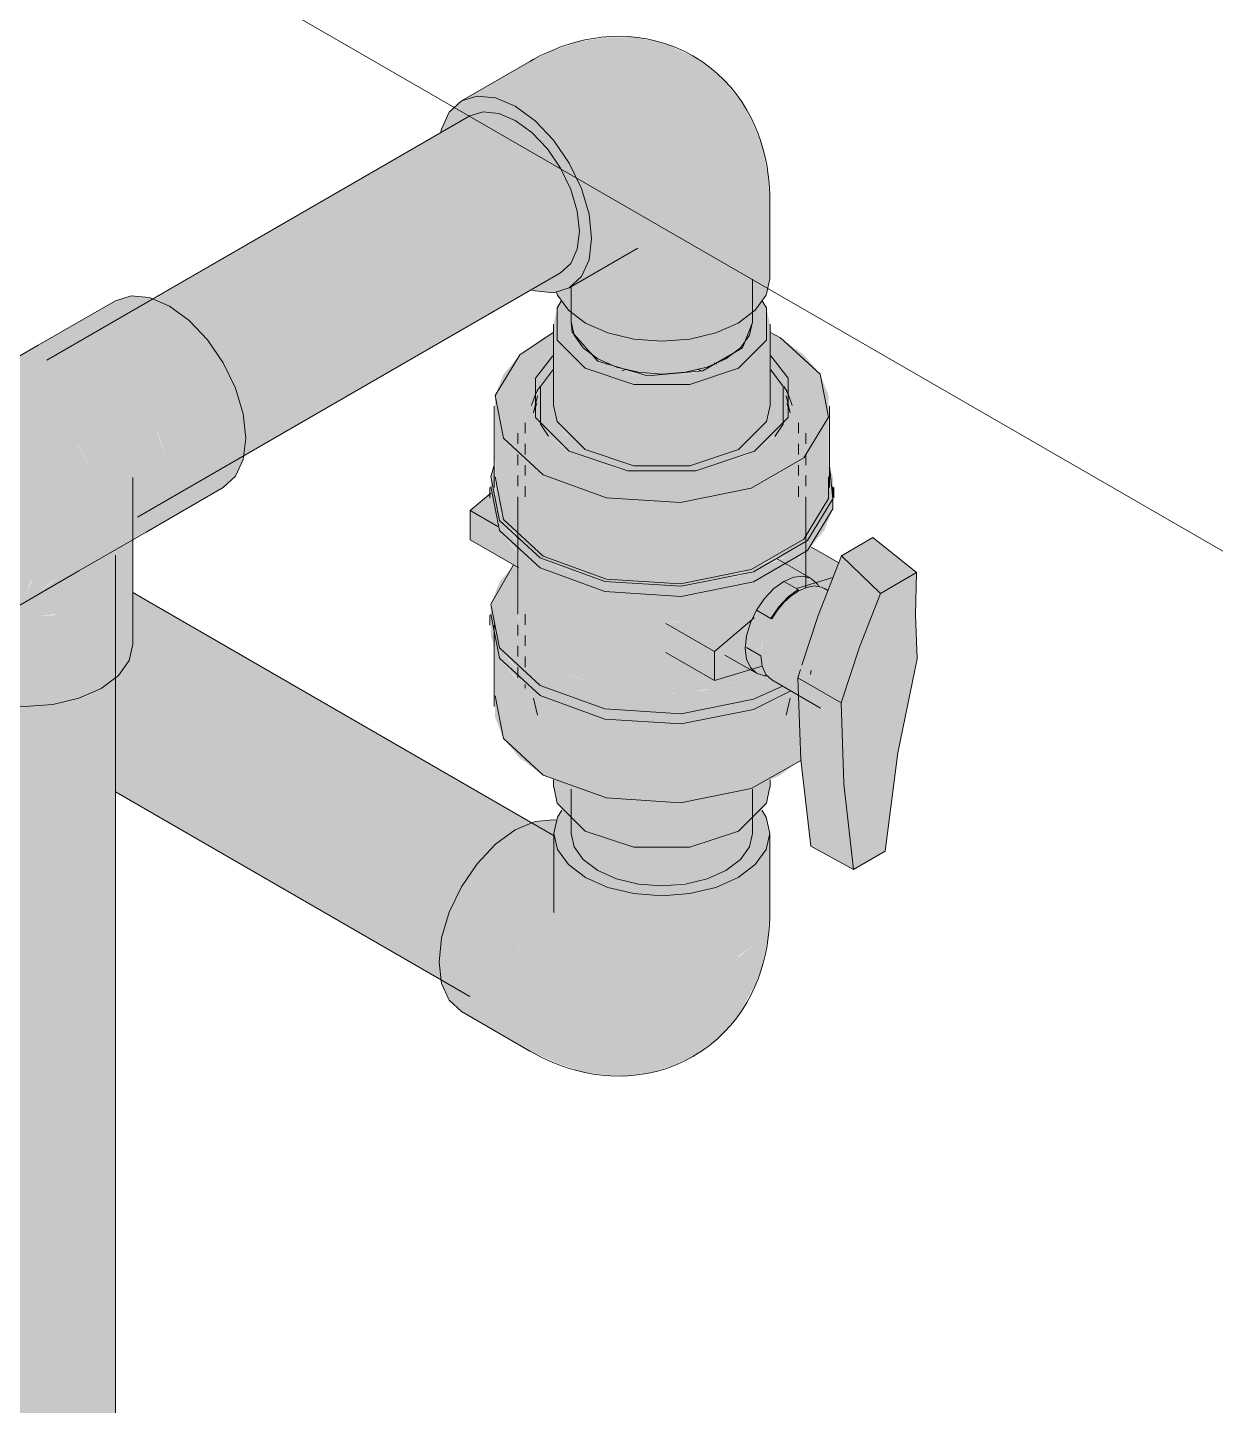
# Model space of a CAD drawing. Header units: millimetres. Extents: x -3207 to 1412, y 342 to 5433.
# Drawn here: x -1948.5 to -1535.7, y 3166.3 to 3645.1 of the extents above; entities that cross this region are included whole.
import ezdxf

# ---------------------------------------------------------------- set-up
doc = ezdxf.new("R2010")
doc.units = ezdxf.units.MM
doc.layers.add('A-_ANNOTSPNO_A', color=7, linetype='Continuous', lineweight=9)
doc.layers.add('M-_WATR----_E', color=5, linetype='Continuous', lineweight=9)

# ---------------------------------------------------------------- blocks, each defined once
blk = doc.blocks.new('Тройник клеевой - d 20-315 мм-967519-В10 Аксонометрия')
at = {"layer": 'M-_WATR----_E', "lineweight": 20}
for points in [[(-1926.08, 3532.84), (-1899.21, 3548.36), (-1906.07, 3551.27), (-1912.47, 3551.91), (-1917.96, 3550.21), (-1944.83, 3534.7), (-1939.34, 3536.39), (-1932.94, 3535.76)], [(-1907.33, 3469.75), (-1880.46, 3485.26), (-1876.25, 3489.17), (-1873.6, 3495.02), (-1872.69, 3502.43), (-1873.6, 3510.87), (-1876.25, 3519.79), (-1880.46, 3528.56), (-1885.95, 3536.6), (-1892.35, 3543.35), (-1899.21, 3548.36), (-1926.08, 3532.84), (-1919.22, 3527.84), (-1912.82, 3521.08), (-1907.33, 3513.05), (-1903.12, 3504.27), (-1900.47, 3495.36), (-1899.56, 3486.91), (-1900.51, 3479.42), (-1903.12, 3473.66), (-1905.57, 3471.38)], [(-1949.42, 3519.37), (-1926.08, 3532.84), (-1932.94, 3535.76), (-1939.34, 3536.39), (-1944.83, 3534.7), (-1968.17, 3521.23), (-1962.67, 3522.92), (-1956.28, 3522.29)], [(-1911.92, 3467.1), (-1907.29, 3469.78), (-1903.12, 3473.66), (-1900.47, 3479.51), (-1899.56, 3486.91), (-1900.47, 3495.36), (-1903.66, 3505.41), (-1907.33, 3513.05), (-1912.82, 3521.08), (-1919.22, 3527.84), (-1926.08, 3532.84), (-1949.42, 3519.37), (-1942.55, 3514.36), (-1936.16, 3507.61), (-1930.67, 3499.58), (-1926.45, 3490.8), (-1923.8, 3481.89), (-1922.9, 3473.44), (-1912.75, 3467.58)], [(-1972.75, 3505.9), (-1949.42, 3519.37), (-1956.57, 3522.32), (-1962.67, 3522.92), (-1968.17, 3521.23), (-1991.5, 3507.75), (-1986.01, 3509.45), (-1979.61, 3508.82)], [(-1954, 3442.8), (-1949.42, 3445.45), (-1938.86, 3453.43), (-1930.67, 3462.08), (-1922.9, 3473.44), (-1923.8, 3481.89), (-1926.45, 3490.8), (-1931.07, 3500.17), (-1936.16, 3507.61), (-1942.55, 3514.36), (-1949.42, 3519.37), (-1972.75, 3505.9), (-1965.89, 3500.89), (-1959.49, 3494.14), (-1954, 3486.1), (-1949.79, 3477.33), (-1947.14, 3468.42), (-1946.23, 3459.97), (-1947.14, 3452.57), (-1949.79, 3446.71), (-1953.46, 3443.3)], [(-1999.62, 3490.38), (-1972.75, 3505.9), (-1979.61, 3508.82), (-1986.01, 3509.45), (-1991.5, 3507.75), (-2018.37, 3492.24), (-2012.88, 3493.94), (-2006.48, 3493.3)], [(-1980.87, 3427.29), (-1954, 3442.8), (-1949.79, 3446.71), (-1947.03, 3453.43), (-1946.23, 3459.97), (-1947.14, 3468.42), (-1949.79, 3477.33), (-1954, 3486.1), (-1959.49, 3494.14), (-1965.89, 3500.89), (-1972.75, 3505.9), (-1999.62, 3490.38), (-1992.76, 3485.38), (-1986.36, 3478.63), (-1980.87, 3470.59), (-1976.66, 3461.82), (-1974.01, 3452.9), (-1973.1, 3444.46), (-1974.01, 3437.05), (-1976.66, 3431.2), (-1980.71, 3427.44)], [(-1986.36, 3425.59), (-1980.71, 3427.44), (-1976.66, 3431.2), (-1974.01, 3437.05), (-1973.1, 3444.46), (-1974.16, 3453.43), (-1976.95, 3462.42), (-1980.87, 3470.59), (-1987.11, 3479.42), (-1992.76, 3485.38), (-1999.62, 3490.38), (-2006.48, 3493.3), (-2012.88, 3493.94), (-2018.37, 3492.24), (-2022.58, 3488.33), (-2025.23, 3482.48), (-2025.38, 3481.27), (-2015.37, 3487.05), (-2010.76, 3488.47), (-2005.39, 3487.94), (-1999.62, 3485.48), (-1992.76, 3480.12), (-1988.48, 3475.61), (-1983.87, 3468.86), (-1980.33, 3461.49), (-1977.99, 3452.9), (-1977.35, 3446.91), (-1978.11, 3440.69), (-1980.33, 3435.77), (-1983.87, 3432.49), (-1993.88, 3426.71), (-1992.76, 3426.23), (-1988.48, 3425.8)], [(-1949.42, 3440.16), (-1938.07, 3441.29), (-1930.67, 3443.06), (-1922.9, 3446.5), (-1916.94, 3450.98), (-1913.19, 3456.2), (-1911.92, 3461.81), (-1911.92, 3467.1), (-1922.9, 3473.44), (-1931.07, 3461.65), (-1939.71, 3452.53), (-1951.24, 3444.4), (-1957.52, 3440.77), (-1949.79, 3440.18)], [(-1949.42, 3409.13), (-1939.71, 3409.87), (-1930.67, 3412.03), (-1922.9, 3415.47), (-1916.94, 3419.95), (-1913.19, 3425.18), (-1911.92, 3430.78), (-1911.92, 3461.81), (-1913.19, 3456.2), (-1916.94, 3450.98), (-1922.9, 3446.5), (-1931.07, 3442.96), (-1939.71, 3440.89), (-1951.24, 3440.29), (-1957.52, 3440.77), (-1975.93, 3430.14), (-1975.93, 3415.47), (-1967.42, 3411.85), (-1959.12, 3409.87), (-1956.57, 3409.67)], [(-1975.93, 3415.47), (-1975.93, 3430.14), (-1981.89, 3426.97), (-1985.73, 3425.59), (-1985.64, 3425.18), (-1981.89, 3419.95), (-1980.87, 3419.19)]]:
    blk.add_hatch(color=8, dxfattribs=at).paths.add_polyline_path(points)
at = {"layer": 'M-_WATR----_E', "color": 66, "lineweight": 20}
for p, q in [((-1917.96, 3550.21), (-1944.83, 3534.7)), ((-1944.83, 3534.7), (-1968.17, 3521.23)), ((-1968.17, 3521.23), (-1991.5, 3507.75)), ((-1991.5, 3507.75), (-2018.37, 3492.24)), ((-1911.92, 3461.81), (-1911.92, 3488.75)), ((-1907.33, 3469.75), (-1880.46, 3485.26)), ((-1930.67, 3456.27), (-1907.33, 3469.75)), ((-1911.92, 3430.78), (-1911.92, 3461.81)), ((-1954, 3442.8), (-1930.67, 3456.27)), ((-1980.87, 3427.29), (-1954, 3442.8))]:
    blk.add_line(p, q, dxfattribs=at)
for points in [[(-1917.96, 3550.21, 0), (-1912.47, 3551.91, 0), (-1906.07, 3551.27, 0), (-1899.21, 3548.36, 0)], [(-1899.21, 3548.36, 0), (-1892.35, 3543.35, 0), (-1885.95, 3536.6, 0), (-1880.46, 3528.56, 0), (-1876.25, 3519.79, 0), (-1873.6, 3510.87, 0), (-1872.69, 3502.43, 0), (-1873.6, 3495.02, 0), (-1876.25, 3489.17, 0), (-1880.46, 3485.26, 0)], [(-1999.62, 3490.38, 0), (-2006.48, 3493.3, 0), (-2012.88, 3493.94, 0), (-2018.37, 3492.24, 0), (-2022.58, 3488.33, 0), (-2025.23, 3482.48, 0), (-2025.5, 3481.37, 0)], [(-2015.37, 3487.05, 0), (-2010.76, 3488.47, 0), (-2005.39, 3487.94, 0), (-1999.62, 3485.48, 0)], [(-1993.85, 3426.55, 0), (-1992.76, 3426.23, 0), (-1986.36, 3425.59, 0), (-1980.87, 3427.29, 0), (-1976.66, 3431.2, 0), (-1974.01, 3437.05, 0), (-1973.1, 3444.46, 0), (-1974.01, 3452.9, 0), (-1976.66, 3461.82, 0), (-1980.87, 3470.59, 0), (-1986.36, 3478.63, 0), (-1992.76, 3485.38, 0), (-1999.62, 3490.38, 0)], [(-1999.62, 3485.48, 0), (-1993.86, 3481.28, 0), (-1988.48, 3475.61, 0), (-1983.87, 3468.86, 0), (-1980.33, 3461.49, 0), (-1978.11, 3454, 0), (-1977.35, 3446.91, 0), (-1978.11, 3440.69, 0), (-1980.33, 3435.77, 0), (-1983.87, 3432.49, 0)], [(-1911.92, 3430.78, 0), (-1913.19, 3425.18, 0), (-1916.94, 3419.95, 0), (-1922.9, 3415.47, 0), (-1930.67, 3412.03, 0), (-1939.71, 3409.87, 0), (-1949.42, 3409.13, 0), (-1959.12, 3409.87, 0), (-1968.17, 3412.03, 0), (-1975.93, 3415.47, 0)], [(-1975.93, 3415.47, 0), (-1981.89, 3419.95, 0), (-1985.64, 3425.18, 0), (-1985.89, 3425.76, 0)]]:
    blk.add_polyline3d(points, dxfattribs=at)
blk = doc.blocks.new('COMER_industrial series - BVI10063-V32-В10 Аксонометрия')
at = {"layer": 'M-_WATR----_E', "lineweight": 20}
for color, points in [(8, [(-1754.68, 3526.73), (-1750.37, 3529.22), (-1756.16, 3533.82), (-1759.2, 3539.23), (-1759.49, 3542.44), (-1759.59, 3542.89), (-1759.71, 3546.28), (-1760.57, 3546.92), (-1762.77, 3549.99), (-1764.41, 3547.7), (-1765.69, 3542.08), (-1764.41, 3536.46), (-1760.65, 3531.22)]), (8, [(-1728.09, 3520.37), (-1718.36, 3521.11), (-1709.29, 3523.28), (-1701.5, 3526.73), (-1695.4, 3531.4), (-1691.77, 3536.46), (-1690.49, 3542.08), (-1691.87, 3547.83), (-1693.42, 3549.99), (-1695.62, 3546.92), (-1696.59, 3546.19), (-1696.7, 3542.44), (-1696.98, 3541.19), (-1696.98, 3539.23), (-1700.05, 3533.8), (-1705.82, 3529.22), (-1713.79, 3525.87), (-1723.16, 3524.11), (-1733.02, 3524.11), (-1742.39, 3525.87), (-1750.37, 3529.22), (-1754.68, 3526.73), (-1746.89, 3523.28), (-1737.82, 3521.11)]), (8, [(-1754.68, 3498.48), (-1754.68, 3526.73), (-1760.78, 3531.4), (-1764.41, 3536.46), (-1765.69, 3542.08), (-1765.69, 3513.83), (-1764.41, 3508.21), (-1760.26, 3502.68), (-1758.35, 3501.24)]), (8, [(-1728.09, 3492.12), (-1718.36, 3492.86), (-1709.29, 3495.03), (-1701.5, 3498.48), (-1695.29, 3503.3), (-1691.77, 3508.21), (-1690.49, 3513.83), (-1690.49, 3542.08), (-1691.77, 3536.46), (-1695.53, 3531.22), (-1701.6, 3526.68), (-1709.29, 3523.28), (-1718.36, 3521.11), (-1728.09, 3520.37), (-1737.82, 3521.11), (-1746.89, 3523.28), (-1754.68, 3526.73), (-1754.68, 3498.48), (-1746.89, 3495.03), (-1737.82, 3492.86)]), (8, [(-1705.82, 3529.22), (-1700.02, 3533.82), (-1696.98, 3539.23), (-1696.98, 3541.19), (-1697.66, 3538.19), (-1701.57, 3533.23), (-1705.82, 3530.03)]), (8, [(-1727.1, 3480.05), (-1721.56, 3480.05), (-1708.84, 3481.73), (-1697.07, 3485), (-1686.87, 3489.7), (-1678.73, 3495.59), (-1673.06, 3502.38), (-1670.16, 3509.73), (-1670.16, 3517.27), (-1673.06, 3524.62), (-1678.73, 3531.41), (-1686.87, 3537.3), (-1690.49, 3536.39), (-1690.49, 3530.93), (-1688.69, 3529.57), (-1684.14, 3523.24), (-1682.59, 3516.44), (-1684.14, 3509.64), (-1688.69, 3503.3), (-1695.92, 3497.86), (-1705.34, 3493.69), (-1716.31, 3491.07), (-1728.09, 3490.17), (-1739.87, 3491.07), (-1750.84, 3493.69), (-1760.26, 3497.86), (-1769.32, 3489.7), (-1759.11, 3485), (-1747.35, 3481.73), (-1734.62, 3480.05)]), (8, [(-1772.97, 3513.7), (-1771.69, 3518.26), (-1765.69, 3526.83), (-1765.85, 3530.81), (-1767.5, 3529.57), (-1772.04, 3523.24), (-1773.59, 3516.44), (-1773, 3513.83)]), (8, [(-1683.21, 3513.7), (-1682.59, 3516.44), (-1684.14, 3523.24), (-1688.69, 3529.57), (-1690.49, 3530.93), (-1690.33, 3526.41), (-1684.14, 3517.77), (-1683.24, 3513.83)]), (8, [(-1757.7, 3496.73), (-1754.68, 3498.48), (-1760.89, 3503.3), (-1764.41, 3508.21), (-1765.69, 3513.83), (-1765.85, 3526.41), (-1770.21, 3520.34), (-1771.69, 3513.83), (-1770.21, 3507.31), (-1767.05, 3502.97), (-1759.11, 3497.35)]), (8, [(-1728.09, 3490.17), (-1716.31, 3491.07), (-1705.34, 3493.69), (-1695.1, 3498.48), (-1688.69, 3503.53), (-1685.98, 3507.31), (-1684.49, 3513.83), (-1685.98, 3520.34), (-1690.49, 3526.36), (-1690.49, 3513.83), (-1691.77, 3508.21), (-1695.92, 3502.68), (-1701.6, 3498.43), (-1709.29, 3495.03), (-1718.36, 3492.86), (-1728.09, 3492.12), (-1737.82, 3492.86), (-1746.89, 3495.03), (-1754.68, 3498.48), (-1757.7, 3496.73), (-1750.84, 3493.69), (-1738.7, 3490.98), (-1732.35, 3490.49)]), (8, [(-1728.09, 3524.11), (-1723.16, 3524.11), (-1714.8, 3525.87), (-1715.84, 3526.31), (-1719.94, 3525.33), (-1728.51, 3524.74), (-1737.82, 3525.7), (-1740.35, 3526.31), (-1741.69, 3525.74), (-1732, 3524.11), (-1729.32, 3524.11)]), (8, [(-1772.35, 3511.02), (-1770.28, 3520.01), (-1772.13, 3517.38), (-1772.86, 3513.23)]), (8, [(-1683.83, 3511.02), (-1683.24, 3513.83), (-1684.49, 3518.26), (-1685.9, 3520.01), (-1684.14, 3512.39)]), (8, [(-1767.14, 3503.04), (-1770.21, 3507.31), (-1771.69, 3513.83), (-1772.35, 3510.99), (-1772.04, 3509.64), (-1767.5, 3503.3)]), (8, [(-1689.04, 3503.04), (-1688.69, 3503.3), (-1684.12, 3509.73), (-1683.83, 3510.99), (-1684.49, 3513.83), (-1685.98, 3507.31), (-1688.85, 3503.3)]), (8, [(-1683.83, 3510.99), (-1683.83, 3511.02), (-1684.14, 3512.32)]), (8, [(-1769.32, 3461.45), (-1769.32, 3489.7), (-1778.09, 3496.36), (-1783.12, 3502.38), (-1786.02, 3509.73), (-1785.99, 3481.38), (-1782.88, 3473.85), (-1776.82, 3466.88), (-1770.38, 3462.22)]), (8, [(-1721.56, 3451.8), (-1708.34, 3453.62), (-1695.82, 3457.33), (-1685.81, 3462.22), (-1678.73, 3467.34), (-1673.06, 3474.13), (-1670.16, 3481.48), (-1670.16, 3509.73), (-1673.06, 3502.38), (-1678.73, 3495.59), (-1686.87, 3489.7), (-1697.07, 3485), (-1708.84, 3481.73), (-1721.56, 3480.05), (-1734.62, 3480.05), (-1747.35, 3481.73), (-1759.11, 3485), (-1769.32, 3489.7), (-1769.32, 3461.45), (-1759.11, 3456.75), (-1746.96, 3453.43), (-1734.62, 3451.8), (-1727.1, 3451.8)]), (8, [(-1770.38, 3460.84), (-1769.32, 3461.45), (-1778.09, 3468.1), (-1783.12, 3474.13), (-1786.02, 3481.48), (-1786.02, 3492.89), (-1787.52, 3489.11), (-1787.52, 3481.38), (-1784.54, 3473.85), (-1778.09, 3466.42), (-1771.22, 3461.45)]), (8, [(-1721.4, 3450.94), (-1708.34, 3452.66), (-1694.68, 3456.75), (-1684.96, 3461.45), (-1677.07, 3467.34), (-1671.53, 3474.13), (-1668.67, 3481.48), (-1668.67, 3489.11), (-1670.16, 3492.89), (-1670.16, 3481.48), (-1673.06, 3474.13), (-1678.73, 3467.34), (-1686.87, 3461.45), (-1697.07, 3456.75), (-1709.22, 3453.43), (-1721.56, 3451.8), (-1734.62, 3451.8), (-1747.35, 3453.48), (-1759.11, 3456.75), (-1769.32, 3461.45), (-1770.38, 3460.84), (-1759.11, 3455.79), (-1747.35, 3452.6), (-1734.62, 3450.94), (-1727.1, 3450.94)]), (8, [(-1770.38, 3457.33), (-1770.38, 3460.84), (-1778.73, 3466.88), (-1784.54, 3473.85), (-1787.52, 3481.38), (-1787.52, 3477.87), (-1784.54, 3470.34), (-1778.09, 3462.91), (-1775.23, 3460.84)]), (8, [(-1734.79, 3447.43), (-1721.4, 3447.43), (-1708.34, 3449.15), (-1696.28, 3452.5), (-1685.81, 3457.33), (-1677.46, 3463.37), (-1671.65, 3470.34), (-1668.67, 3477.87), (-1668.67, 3481.38), (-1671.65, 3473.85), (-1677.46, 3466.88), (-1685.81, 3460.84), (-1696.28, 3456.02), (-1708.34, 3452.66), (-1721.4, 3450.94), (-1734.79, 3450.94), (-1747.84, 3452.66), (-1759.91, 3456.02), (-1770.38, 3460.84), (-1770.38, 3457.33), (-1759.91, 3452.5), (-1747.35, 3449.09)]), (11, [(-1652.11, 3448.5), (-1639.57, 3455.74), (-1654.73, 3467.92), (-1665.69, 3461.59), (-1657.22, 3453.43)]), (8, [(-1763.45, 3421.91), (-1763.45, 3454.13), (-1770.43, 3457.36), (-1777.78, 3462.68), (-1777.71, 3438.93), (-1775.16, 3432.64), (-1770.24, 3426.83), (-1764.48, 3422.66)]), (8, [(-1674.62, 3452.18), (-1668.62, 3454.01), (-1666.64, 3459.12), (-1676.33, 3464.72), (-1677.46, 3463.37), (-1679.86, 3461.45), (-1680.91, 3459.58), (-1683.33, 3457.7), (-1675.97, 3453.43)]), (8, [(-1770.38, 3416.5), (-1763.45, 3421.91), (-1771.13, 3427.81), (-1775.29, 3432.79), (-1777.78, 3439.1), (-1777.78, 3457.39), (-1779.48, 3458.38), (-1784.54, 3452.32), (-1787.52, 3444.78), (-1787.52, 3437.05), (-1784.54, 3429.51), (-1778.09, 3422.09), (-1777.48, 3421.65)]), (8, [(-1685.66, 3452.67), (-1682.19, 3454.15), (-1678.45, 3454.32), (-1676.16, 3453.61), (-1684.66, 3458.16), (-1687.06, 3456.75), (-1690.21, 3455.3), (-1685.81, 3452.75)]), (11, [(-1665.78, 3410.45), (-1659.36, 3429.84), (-1652.11, 3448.5), (-1665.69, 3461.59), (-1673.74, 3440.79), (-1679.36, 3423.5), (-1676.17, 3421.5), (-1676.37, 3420.32), (-1679.84, 3422.03), (-1680.79, 3419.11), (-1674.98, 3415.76)]), (11, [(-1661.51, 3352.55), (-1650.44, 3358.94), (-1646.14, 3393.11), (-1639.4, 3425.68), (-1639.94, 3441.06), (-1639.57, 3455.74), (-1652.11, 3448.5), (-1660.74, 3425.68), (-1665.78, 3410.45), (-1664.89, 3382.29), (-1664.11, 3375.45)]), (8, [(-1690.22, 3439.78), (-1687.43, 3443.86), (-1684.19, 3447.28), (-1680.72, 3449.81), (-1685.89, 3452.5), (-1689.14, 3450.13), (-1692.38, 3446.71), (-1695.16, 3442.64), (-1691.34, 3440.43)]), (11, [(-1680.56, 3413.02), (-1680.72, 3419.32), (-1679.84, 3422.03), (-1676.37, 3420.32), (-1676.17, 3421.5), (-1679.36, 3423.5), (-1672.32, 3444.44), (-1680.72, 3449.28), (-1684.19, 3446.66), (-1686.87, 3443.86), (-1687.92, 3442.6), (-1689.89, 3439.6), (-1691.51, 3436.39), (-1692.7, 3433.11), (-1693.57, 3428.28), (-1693.69, 3426.81), (-1693.25, 3423.19), (-1691.95, 3420.32), (-1689.89, 3418.41), (-1680.79, 3413.15)]), (8, [(-1689.89, 3439.6), (-1686.99, 3443.71), (-1684.06, 3446.78), (-1683.25, 3447.53), (-1680.72, 3449.28), (-1680.72, 3449.81), (-1684.19, 3447.28), (-1688.29, 3442.6), (-1690.22, 3439.78)]), (11, [(-1672.32, 3444.44), (-1670.4, 3449.42), (-1672.62, 3450.68), (-1675.08, 3451.05), (-1677.83, 3450.57), (-1680.72, 3449.28), (-1673.74, 3445.25)]), (11, [(-1693.69, 3426.81), (-1693.44, 3429.88), (-1692.7, 3433.11), (-1690.86, 3437.68), (-1689.89, 3439.6), (-1694.84, 3442.45), (-1697, 3437.89), (-1698.22, 3433.67), (-1698.64, 3429.67), (-1694.78, 3427.44)]), (8, [(-1770.38, 3412.99), (-1770.38, 3416.5), (-1778.73, 3422.54), (-1784.54, 3429.51), (-1787.52, 3437.05), (-1787.52, 3433.54), (-1784.54, 3426), (-1778.09, 3418.58), (-1775.23, 3416.5)]), (8, [(-1769.32, 3385.35), (-1769.32, 3412.5), (-1770.38, 3412.99), (-1778.73, 3419.03), (-1784.54, 3426), (-1786.02, 3429.51), (-1786.02, 3405.38), (-1783.12, 3398.03), (-1777.46, 3391.24)]), (8, [(-1721.4, 3406.61), (-1708.34, 3408.33), (-1696.28, 3411.68), (-1686.24, 3416.3), (-1689.89, 3418.41), (-1691.53, 3419.93), (-1692.83, 3419.98), (-1695.37, 3420.7), (-1702.95, 3417.48), (-1713.16, 3414.87), (-1724.11, 3413.64), (-1735.27, 3413.85), (-1746.07, 3415.49), (-1755.96, 3418.47), (-1763.45, 3421.91), (-1770.38, 3416.5), (-1759.91, 3411.68), (-1747.84, 3408.33), (-1734.79, 3406.61), (-1727.1, 3406.61)]), (8, [(-1721.4, 3403.09), (-1708.34, 3404.81), (-1696.28, 3408.17), (-1685.26, 3413.39), (-1683.45, 3414.69), (-1686.24, 3416.3), (-1696.28, 3411.68), (-1708.34, 3408.33), (-1721.4, 3406.61), (-1734.79, 3406.61), (-1747.84, 3408.33), (-1759.91, 3411.68), (-1770.38, 3416.5), (-1770.38, 3412.99), (-1759.91, 3408.17), (-1747.84, 3404.81), (-1734.79, 3403.09), (-1727.1, 3403.09)]), (8, [(-1721.56, 3375.7), (-1708.84, 3377.38), (-1697.07, 3380.65), (-1686.87, 3385.35), (-1679.75, 3390.66), (-1680.79, 3413.15), (-1683.45, 3414.69), (-1686.87, 3412.5), (-1697.07, 3407.95), (-1708.84, 3404.75), (-1721.56, 3403.09), (-1734.79, 3403.09), (-1747.84, 3404.81), (-1759.91, 3408.17), (-1769.32, 3412.5), (-1769.32, 3385.35), (-1759.11, 3380.65), (-1747.35, 3377.38), (-1734.62, 3375.7), (-1727.1, 3375.7)]), (11, [(-1661.51, 3352.55), (-1664.89, 3382.29), (-1665.78, 3410.45), (-1680.79, 3419.11), (-1679.75, 3390.66), (-1676.3, 3360.67)]), (8, [(-1754.68, 3365.88), (-1754.68, 3379.42), (-1760.65, 3381.36), (-1765.69, 3383.68), (-1765.56, 3380.65), (-1764.3, 3375.45), (-1760.65, 3370.37)]), (8, [(-1728.09, 3359.52), (-1718.36, 3360.26), (-1709.29, 3362.43), (-1701.5, 3365.88), (-1695.53, 3370.37), (-1691.77, 3375.61), (-1690.49, 3381.23), (-1690.63, 3383.62), (-1698.05, 3380.38), (-1709.29, 3377.32), (-1722.66, 3375.7), (-1734.62, 3375.7), (-1747.35, 3377.38), (-1754.68, 3379.42), (-1754.68, 3365.88), (-1746.89, 3362.43), (-1737.82, 3360.26)])]:
    blk.add_hatch(color=color, dxfattribs=at).paths.add_polyline_path(points)
h = blk.add_hatch(color=8, dxfattribs=at)
h.paths.add_polyline_path([(-1769.32, 3489.7), (-1760.26, 3497.86), (-1767.5, 3503.3), (-1772.04, 3509.64), (-1773.59, 3516.44), (-1772.04, 3523.24), (-1767.5, 3529.57), (-1765.69, 3530.93), (-1765.69, 3538.97), (-1769.32, 3537.3), (-1778.09, 3530.65), (-1783.12, 3524.62), (-1786.02, 3517.27), (-1786.02, 3509.73), (-1783.12, 3502.38), (-1777.46, 3495.59), (-1773.07, 3492.42)])
h.paths.add_polyline_path([(-1690.49, 3536.39), (-1686.87, 3537.3), (-1690.49, 3538.97), (-1690.49, 3536.46)])
h = blk.add_hatch(color=8, dxfattribs=at)
h.paths.add_polyline_path([(-1747.35, 3527.95), (-1746.48, 3528.31), (-1751.37, 3530.79), (-1755.39, 3533.82), (-1758.52, 3538.19), (-1759.2, 3541.19), (-1759.2, 3539.23), (-1756.13, 3533.8), (-1750.37, 3529.22)])
h.paths.add_polyline_path([(-1708.83, 3527.95), (-1705.82, 3529.22), (-1705.82, 3530.03), (-1709.7, 3528.31), (-1709.29, 3528.14)])
h = blk.add_hatch(color=8, dxfattribs=at)
h.paths.add_polyline_path([(-1741.69, 3525.74), (-1740.35, 3526.31), (-1743.84, 3527.14), (-1746.48, 3528.31), (-1747.35, 3527.95), (-1742.39, 3525.87)])
h.paths.add_polyline_path([(-1714.49, 3525.74), (-1713.79, 3525.87), (-1708.83, 3527.95), (-1709.7, 3528.31), (-1713.79, 3526.8), (-1715.84, 3526.31), (-1714.8, 3525.87)])
h = blk.add_hatch(color=8, dxfattribs=at)
h.paths.add_polyline_path([(-1709.81, 3428.28), (-1696.7, 3439.44), (-1705.79, 3444.66), (-1711.91, 3441.78), (-1722.49, 3438.61), (-1726.7, 3438.03), (-1723.47, 3436.16)])
h.paths.add_polyline_path([(-1785.09, 3471.74), (-1787.52, 3477.87), (-1787.52, 3483.35), (-1794.67, 3477.27), (-1786.02, 3472.28)])
h = blk.add_hatch(color=8, dxfattribs=at)
h.paths.add_polyline_path([(-1709.81, 3418.15), (-1709.81, 3428.28), (-1726.7, 3438.03), (-1726.7, 3427.9), (-1725.89, 3427.44)])
h.paths.add_polyline_path([(-1777.78, 3457.39), (-1777.78, 3462.68), (-1778.73, 3463.37), (-1784.54, 3470.34), (-1785.09, 3471.74), (-1794.67, 3477.27), (-1794.67, 3467.14), (-1778.09, 3457.57)])
h = blk.add_hatch(color=8, dxfattribs=at)
h.paths.add_polyline_path([(-1733.69, 3413.64), (-1726.7, 3413.64), (-1721.4, 3413.79), (-1709.81, 3415.57), (-1700.9, 3418.15), (-1695.25, 3420.76), (-1697.3, 3421.95), (-1709.81, 3418.15), (-1726.7, 3427.9), (-1726.7, 3438.03), (-1721.56, 3438.88), (-1711.58, 3441.88), (-1705.72, 3444.76), (-1701.71, 3449.52), (-1700.4, 3450.85), (-1700.13, 3451.43), (-1709.81, 3448.96), (-1722.49, 3447.43), (-1734.79, 3447.43), (-1747.84, 3449.15), (-1759.91, 3452.5), (-1763.45, 3454.13), (-1763.45, 3421.91), (-1753.97, 3417.68), (-1744.16, 3415.02), (-1733.98, 3413.68)])
h.paths.add_polyline_path([(-1683.33, 3457.7), (-1680.9, 3459.59), (-1680.11, 3461.45), (-1684.42, 3458.33)])
h = blk.add_hatch(color=8, dxfattribs=at)
h.paths.add_polyline_path([(-1709.81, 3418.15), (-1693.25, 3423.19), (-1693.94, 3426.95), (-1698.63, 3429.88), (-1697.86, 3434.98), (-1696.72, 3438.57), (-1696.48, 3439.63), (-1709.81, 3428.28), (-1709.81, 3427.44)])
h.paths.add_polyline_path([(-1680.72, 3449.28), (-1677.83, 3450.57), (-1675.08, 3451.05), (-1672.43, 3450.57), (-1670.29, 3449.69), (-1668.62, 3454.01), (-1681.31, 3450.16), (-1680.72, 3449.81)])
h = blk.add_hatch(color=8, dxfattribs=at)
h.paths.add_polyline_path([(-1695.16, 3420.7), (-1696.7, 3422.13), (-1697.3, 3421.95)])
h.paths.add_polyline_path([(-1696.7, 3439.44), (-1694.34, 3443.86), (-1692.38, 3446.71), (-1689.14, 3450.13), (-1685.81, 3452.75), (-1690.21, 3455.3), (-1697.86, 3452.06), (-1699.75, 3451.54), (-1702.89, 3448.42), (-1705.78, 3444.67), (-1698.43, 3440.43)])
h = blk.add_hatch(color=8, dxfattribs=at)
h.paths.add_polyline_path([(-1692.38, 3419.84), (-1691.53, 3419.93), (-1692.13, 3420.7), (-1693.33, 3423.88), (-1693.94, 3426.95), (-1698.63, 3429.88), (-1698.09, 3434.21), (-1696.72, 3438.57), (-1694.85, 3442.46), (-1695.16, 3442.64), (-1697.3, 3438.2), (-1698.64, 3433.68), (-1699.1, 3429.4), (-1698.64, 3425.65), (-1697.3, 3422.68), (-1695.16, 3420.7), (-1692.7, 3419.94)])
h.paths.add_polyline_path([(-1680.72, 3449.28), (-1677.06, 3450.71), (-1674.37, 3450.94), (-1673.77, 3451.05), (-1674.03, 3451.63), (-1676.16, 3453.61), (-1678.95, 3454.47), (-1682.19, 3454.15), (-1685.66, 3452.67), (-1680.72, 3449.81)])
at = {"layer": 'M-_WATR----_E', "color": 66, "lineweight": 20}
for p, q in [((-1765.69, 3542.08), (-1765.69, 3513.83)), ((-1690.49, 3513.83), (-1690.49, 3542.08)), ((-1686.87, 3537.3), (-1690.28, 3539.12)), ((-1747.43, 3528.12), (-1746.57, 3528.51)), ((-1741.86, 3525.88), (-1740.43, 3526.38)), ((-1715.75, 3526.38), (-1714.33, 3525.88)), ((-1709.87, 3528.56), (-1708.95, 3528.18)), ((-1771.54, 3518.82), (-1770.49, 3520.12)), ((-1685.57, 3519.99), (-1684.55, 3518.74)), ((-1771.3, 3517.19), (-1772.69, 3511.26)), ((-1683.5, 3511.26), (-1684.88, 3517.19)), ((-1786.39, 3513.5), (-1786.39, 3485.25)), ((-1771.56, 3514.51), (-1772.57, 3511.75)), ((-1683.62, 3511.75), (-1684.62, 3514.51)), ((-1669.79, 3485.25), (-1669.79, 3513.5)), ((-1775.59, 3507.78), (-1775.59, 3504.11)), ((-1680.59, 3504.11), (-1680.59, 3507.78)), ((-1778.09, 3504.11), (-1778.09, 3500.44)), ((-1678.09, 3500.44), (-1678.09, 3504.11)), ((-1778.09, 3496.76), (-1778.09, 3493.09)), ((-1775.59, 3500.44), (-1775.59, 3496.76)), ((-1680.59, 3496.76), (-1680.59, 3500.44)), ((-1678.09, 3493.09), (-1678.09, 3496.76)), ((-1775.59, 3493.09), (-1775.59, 3489.41)), ((-1680.59, 3489.41), (-1680.59, 3493.09)), ((-1778.09, 3489.41), (-1778.09, 3485.74)), ((-1678.09, 3485.74), (-1678.09, 3489.41)), ((-1794.67, 3477.27), (-1787.52, 3483.35)), ((-1787.89, 3485.25), (-1787.89, 3481.74)), ((-1778.09, 3482.06), (-1778.09, 3441.24)), ((-1775.59, 3485.74), (-1775.59, 3482.06)), ((-1680.59, 3482.06), (-1680.59, 3485.74)), ((-1678.09, 3450.46), (-1678.09, 3482.06)), ((-1668.29, 3481.74), (-1668.29, 3485.25)), ((-1794.67, 3467.14), (-1794.67, 3477.27)), ((-1794.67, 3477.27), (-1785.09, 3471.74)), ((-1794.67, 3467.14), (-1777.78, 3457.39)), ((-1654.73, 3467.92), (-1665.69, 3461.59)), ((-1654.73, 3467.92), (-1639.57, 3455.74)), ((-1676.11, 3464.58), (-1666.64, 3459.12)), ((-1676.16, 3453.61), (-1688.22, 3460.57)), ((-1652.11, 3448.5), (-1665.69, 3461.59)), ((-1668.62, 3454.01), (-1681.31, 3450.16)), ((-1652.11, 3448.5), (-1639.57, 3455.74)), ((-1680.72, 3449.81), (-1685.66, 3452.67)), ((-1680.72, 3449.28), (-1680.72, 3449.81)), ((-1670.36, 3449.51), (-1671.54, 3450.19)), ((-1787.89, 3440.91), (-1787.89, 3437.4)), ((-1775.59, 3441.24), (-1775.59, 3437.57)), ((-1696.02, 3440.02), (-1709.81, 3428.28)), ((-1695.16, 3442.64), (-1690.22, 3439.78)), ((-1690.22, 3439.78), (-1689.89, 3439.6)), ((-1786.39, 3437.4), (-1786.39, 3409.15)), ((-1778.09, 3437.57), (-1778.09, 3433.89)), ((-1775.59, 3433.89), (-1775.59, 3430.22)), ((-1726.7, 3438.03), (-1709.81, 3428.28)), ((-1778.09, 3430.22), (-1778.09, 3426.54)), ((-1698.64, 3429.67), (-1693.69, 3426.81)), ((-1775.59, 3426.54), (-1775.59, 3422.87)), ((-1726.7, 3427.9), (-1709.81, 3418.15)), ((-1709.81, 3428.28), (-1709.81, 3418.15)), ((-1706.15, 3427.04), (-1695.16, 3420.7)), ((-1778.09, 3422.87), (-1778.09, 3419.19)), ((-1709.81, 3418.15), (-1693.25, 3423.18)), ((-1679.9, 3422.08), (-1680.79, 3419.11)), ((-1775.59, 3416.76), (-1775.59, 3415.52)), ((-1689.89, 3418.41), (-1672.92, 3408.61)), ((-1665.78, 3410.45), (-1680.79, 3419.11)), ((-1772.69, 3412.04), (-1771.3, 3406.11)), ((-1684.88, 3406.11), (-1683.5, 3412.04)), ((-1765.69, 3383.68), (-1765.69, 3381.23)), ((-1690.49, 3381.23), (-1690.49, 3383.68)), ((-1676.3, 3360.67), (-1661.51, 3352.55)), ((-1650.44, 3358.94), (-1661.51, 3352.55))]:
    blk.add_line(p, q, dxfattribs=at)
for points in [[(-1754.68, 3526.73, 0), (-1764.41, 3536.46, 0), (-1764.41, 3547.7, 0), (-1763.06, 3550, 0)], [(-1693.07, 3549.95, 0), (-1691.77, 3547.7, 0), (-1691.77, 3536.46, 0), (-1701.5, 3526.73, 0), (-1718.36, 3521.11, 0), (-1737.82, 3521.11, 0), (-1754.68, 3526.73, 0)], [(-1765.9, 3539.12, 0), (-1777.46, 3531.41, 0), (-1786.02, 3517.27, 0), (-1783.12, 3502.38, 0), (-1769.32, 3489.7, 0)], [(-1750.37, 3529.22, 0), (-1759.2, 3539.23, 0), (-1759.58, 3542.59, 0)], [(-1696.6, 3542.59, 0), (-1700.02, 3533.82, 0), (-1713.79, 3525.87, 0), (-1733.02, 3524.11, 0), (-1750.37, 3529.22, 0)], [(-1769.32, 3489.7, 0), (-1747.35, 3481.73, 0), (-1721.56, 3480.05, 0), (-1697.07, 3485, 0), (-1678.73, 3495.59, 0), (-1670.16, 3509.73, 0), (-1673.06, 3524.62, 0), (-1686.87, 3537.3, 0)], [(-1765.93, 3531.03, 0), (-1772.04, 3523.24, 0), (-1772.04, 3509.64, 0), (-1760.26, 3497.86, 0)], [(-1760.26, 3497.86, 0), (-1739.87, 3491.07, 0), (-1716.31, 3491.07, 0), (-1695.92, 3497.86, 0), (-1684.14, 3509.64, 0), (-1684.14, 3523.24, 0), (-1690.26, 3531.03, 0)], [(-1767.52, 3503.14, 0), (-1770.21, 3507.31, 0), (-1770.21, 3520.34, 0), (-1765.78, 3526.39, 0)], [(-1690.21, 3526.2, 0), (-1685.98, 3520.34, 0), (-1685.98, 3507.31, 0), (-1688.78, 3503.02, 0)], [(-1770.54, 3520.42, 0), (-1772.04, 3517.77, 0), (-1773.34, 3513.73, 0)], [(-1682.84, 3513.73, 0), (-1684.14, 3517.77, 0), (-1685.64, 3520.42, 0)], [(-1754.68, 3498.48, 0), (-1764.41, 3508.21, 0), (-1765.69, 3513.83, 0)], [(-1690.49, 3513.83, 0), (-1691.77, 3508.21, 0), (-1701.5, 3498.48, 0), (-1718.36, 3492.86, 0), (-1737.82, 3492.86, 0), (-1754.68, 3498.48, 0)], [(-1786.39, 3492.93, 0), (-1787.52, 3489.11, 0), (-1784.54, 3473.85, 0), (-1770.38, 3460.84, 0)], [(-1770.38, 3460.84, 0), (-1747.84, 3452.66, 0), (-1721.4, 3450.94, 0), (-1696.28, 3456.02, 0), (-1677.46, 3466.88, 0), (-1668.67, 3481.38, 0), (-1669.79, 3492.93, 0)], [(-1786.02, 3489.02, 0), (-1783.12, 3474.13, 0), (-1769.32, 3461.45, 0)], [(-1769.32, 3461.45, 0), (-1747.35, 3453.48, 0), (-1721.56, 3451.8, 0), (-1697.07, 3456.75, 0), (-1678.73, 3467.34, 0), (-1670.16, 3481.48, 0), (-1670.21, 3489.01, 0)], [(-1787.52, 3485.6, 0), (-1784.54, 3470.34, 0), (-1770.38, 3457.33, 0)], [(-1770.38, 3457.33, 0), (-1747.84, 3449.15, 0), (-1721.4, 3447.43, 0), (-1696.28, 3452.5, 0), (-1677.46, 3463.37, 0), (-1668.67, 3477.87, 0), (-1668.67, 3485.6, 0)], [(-1770.38, 3416.5, 0), (-1784.54, 3429.51, 0), (-1787.52, 3444.78, 0), (-1779.63, 3458.42, 0)], [(-1665.69, 3461.59, 0), (-1673.74, 3440.79, 0), (-1679.44, 3423.57, 0)], [(-1676.16, 3453.61, 0), (-1678.95, 3454.47, 0), (-1682.19, 3454.15, 0), (-1685.66, 3452.67, 0)], [(-1673.59, 3450.93, 0), (-1674.03, 3451.63, 0), (-1676.1, 3453.57, 0)], [(-1639.57, 3455.74, 0), (-1639.94, 3441.06, 0), (-1639.4, 3425.68, 0)], [(-1685.66, 3452.67, 0), (-1689.14, 3450.13, 0), (-1692.38, 3446.71, 0), (-1695.16, 3442.64, 0), (-1697.3, 3438.2, 0), (-1698.64, 3433.68, 0), (-1699.1, 3429.4, 0), (-1698.64, 3425.65, 0), (-1697.3, 3422.68, 0), (-1695.16, 3420.7, 0), (-1692.38, 3419.84, 0), (-1691.57, 3419.81, 0)], [(-1695.16, 3442.64, 0), (-1692.38, 3446.71, 0), (-1689.14, 3450.13, 0), (-1685.66, 3452.67, 0)], [(-1680.72, 3449.81, 0), (-1684.19, 3447.28, 0), (-1687.43, 3443.86, 0), (-1690.22, 3439.78, 0)], [(-1689.89, 3439.6, 0), (-1687.92, 3442.6, 0), (-1685.68, 3445.28, 0), (-1683.25, 3447.53, 0), (-1680.72, 3449.28, 0)], [(-1680.72, 3449.28, 0), (-1677.83, 3450.57, 0), (-1675.08, 3451.05, 0), (-1672.62, 3450.68, 0), (-1670.67, 3449.58, 0)], [(-1665.78, 3410.45, 0), (-1659.36, 3429.84, 0), (-1652.11, 3448.5, 0)], [(-1770.38, 3412.99, 0), (-1784.54, 3426, 0), (-1787.52, 3441.27, 0)], [(-1689.89, 3418.41, 0), (-1691.95, 3420.32, 0), (-1693.25, 3423.19, 0), (-1693.69, 3426.81, 0)], [(-1639.4, 3425.68, 0), (-1646.14, 3393.11, 0), (-1650.44, 3358.94, 0)], [(-1676.15, 3421.71, 0), (-1676.28, 3421.14, 0), (-1676.43, 3420.3, 0)], [(-1686.2, 3416.27, 0), (-1696.28, 3411.68, 0), (-1721.4, 3406.61, 0), (-1747.84, 3408.33, 0), (-1770.38, 3416.5, 0)], [(-1683.22, 3414.58, 0), (-1696.28, 3408.17, 0), (-1721.4, 3403.09, 0), (-1747.84, 3404.81, 0), (-1770.38, 3412.99, 0)], [(-1680.79, 3419.11, 0), (-1679.75, 3390.66, 0), (-1676.3, 3360.67, 0)], [(-1769.32, 3385.35, 0), (-1783.12, 3398.03, 0), (-1786.02, 3412.92, 0)], [(-1661.51, 3352.55, 0), (-1664.89, 3382.29, 0), (-1665.78, 3410.45, 0)], [(-1679.57, 3390.49, 0), (-1697.07, 3380.65, 0), (-1721.56, 3375.7, 0), (-1747.35, 3377.38, 0), (-1769.32, 3385.35, 0)], [(-1765.63, 3381.23, 0), (-1764.41, 3375.61, 0), (-1754.68, 3365.88, 0)], [(-1754.68, 3365.88, 0), (-1737.82, 3360.26, 0), (-1718.36, 3360.26, 0), (-1701.5, 3365.88, 0), (-1691.77, 3375.61, 0), (-1690.56, 3381.23, 0)]]:
    blk.add_polyline3d(points, dxfattribs=at)
blk = doc.blocks.new('COMER_EL50_U-PVC отвод 90 - DN16-DN315 _Grey_-V33-В10 Аксонометрия')
at = {"layer": 'M-_WATR----_E', "lineweight": 20}
for points in [[(-1755.17, 3631.52), (-1744.72, 3636.36), (-1734.66, 3638.65), (-1725.18, 3638.2), (-1719.05, 3636.08), (-1725.4, 3638.89), (-1730.03, 3640.34), (-1738.04, 3641.81), (-1747.38, 3641.75), (-1756.91, 3640.24), (-1765.61, 3637.26), (-1773.92, 3633.37), (-1768.43, 3635.07), (-1761.94, 3634.39)], [(-1779, 3617.76), (-1755.17, 3631.52), (-1762.04, 3634.43), (-1768.43, 3635.07), (-1773.92, 3633.37), (-1797.75, 3619.61), (-1792.26, 3621.31), (-1785.87, 3620.68)], [(-1728.09, 3563.61), (-1718.39, 3564.35), (-1709.34, 3566.51), (-1701.57, 3569.95), (-1695.62, 3574.44), (-1691.87, 3579.66), (-1690.59, 3585.26), (-1691.36, 3594.26), (-1693.36, 3604.48), (-1697.27, 3613.64), (-1700.07, 3618.77), (-1706.72, 3627.03), (-1712.52, 3631.82), (-1717.55, 3635.37), (-1725.4, 3638.28), (-1734.66, 3638.65), (-1744.72, 3636.36), (-1755.17, 3631.52), (-1748.31, 3626.51), (-1741.92, 3619.76), (-1736.42, 3611.72), (-1732.21, 3602.95), (-1729.56, 3594.03), (-1728.66, 3585.59), (-1729.56, 3578.18), (-1732.75, 3571.83), (-1736.63, 3568.3), (-1741.81, 3565.31), (-1737.8, 3564.35), (-1728.66, 3563.65)], [(-1760.25, 3554.66), (-1735.86, 3568.94), (-1732.21, 3572.33), (-1729.56, 3578.18), (-1728.66, 3585.59), (-1729.56, 3594.03), (-1732.21, 3602.95), (-1736.42, 3611.72), (-1741.92, 3619.76), (-1748.31, 3626.51), (-1755.17, 3631.52), (-1779, 3617.76), (-1772.14, 3612.75), (-1765.74, 3606), (-1760.25, 3597.96), (-1756.04, 3589.19), (-1753.39, 3580.28), (-1752.6, 3570.94), (-1753.39, 3564.43), (-1756.04, 3558.57), (-1759.71, 3555.16)], [(-1765.74, 3552.97), (-1760.25, 3554.66), (-1756.04, 3558.57), (-1753.39, 3564.43), (-1752.6, 3572.85), (-1753.39, 3580.28), (-1756.04, 3589.19), (-1760.25, 3597.96), (-1765.74, 3606), (-1773.24, 3613.55), (-1779, 3617.76), (-1785.87, 3620.68), (-1792.26, 3621.31), (-1797.75, 3619.61), (-1802.15, 3615.31), (-1804.62, 3609.85), (-1804.74, 3608.65), (-1794.75, 3614.42), (-1790.14, 3615.84), (-1784.77, 3615.31), (-1779, 3612.86), (-1773.24, 3608.65), (-1767.87, 3602.98), (-1763.25, 3596.23), (-1759.71, 3588.86), (-1757.49, 3581.37), (-1756.73, 3574.28), (-1757.49, 3568.06), (-1759.71, 3563.14), (-1763.25, 3559.86), (-1773.26, 3554.08), (-1772.14, 3553.6)], [(-1728.09, 3536.09), (-1718.39, 3536.83), (-1709.34, 3538.99), (-1701.57, 3542.44), (-1695.62, 3546.92), (-1691.87, 3552.14), (-1690.59, 3557.74), (-1690.59, 3585.26), (-1691.87, 3579.66), (-1695.62, 3574.44), (-1702.75, 3569.43), (-1709.34, 3566.51), (-1719.71, 3564.25), (-1728.09, 3563.61), (-1739.36, 3564.72), (-1741.81, 3565.31), (-1754.61, 3557.92), (-1754.61, 3542.44), (-1746.84, 3538.99), (-1737.8, 3536.83)], [(-1754.61, 3542.44), (-1754.61, 3557.92), (-1761.41, 3554.3), (-1764.58, 3553.33), (-1764.31, 3552.14), (-1760.57, 3546.92), (-1756.04, 3543.51)]]:
    blk.add_hatch(color=47, dxfattribs=at).paths.add_polyline_path(points)
at = {"layer": 'M-_WATR----_E', "color": 66, "lineweight": 20}
for p, q in [((-1773.92, 3633.37), (-1797.75, 3619.61)), ((-1690.59, 3557.74), (-1690.59, 3585.26)), ((-1760.25, 3554.66), (-1736.42, 3568.42))]:
    blk.add_line(p, q, dxfattribs=at)
for points in [[(-1717.27, 3635.27, 0), (-1720.35, 3636.9, 0), (-1723.51, 3638.32, 0), (-1726.74, 3639.5, 0), (-1730, 3640.46, 0), (-1733.28, 3641.18, 0), (-1736.53, 3641.69, 0), (-1739.76, 3641.99, 0), (-1742.92, 3642.09, 0), (-1746.03, 3642.01, 0), (-1749.05, 3641.76, 0), (-1752, 3641.36, 0), (-1754.85, 3640.83, 0), (-1757.62, 3640.17, 0), (-1760.31, 3639.39, 0), (-1762.91, 3638.52, 0), (-1765.42, 3637.55, 0), (-1767.86, 3636.5, 0), (-1770.22, 3635.37, 0), (-1772.51, 3634.17, 0), (-1773.92, 3633.37, 0)], [(-1717.27, 3635.27, 0), (-1714.32, 3633.43, 0), (-1711.52, 3631.39, 0), (-1708.88, 3629.19, 0), (-1706.42, 3626.84, 0), (-1704.15, 3624.37, 0), (-1702.08, 3621.8, 0), (-1700.21, 3619.16, 0), (-1698.54, 3616.46, 0), (-1697.06, 3613.74, 0), (-1695.76, 3610.99, 0), (-1694.64, 3608.25, 0), (-1693.67, 3605.5, 0), (-1692.86, 3602.77, 0), (-1692.19, 3600.06, 0), (-1691.64, 3597.37, 0), (-1691.22, 3594.71, 0), (-1690.92, 3592.07, 0), (-1690.71, 3589.47, 0), (-1690.61, 3586.89, 0), (-1690.59, 3585.26, 0)], [(-1779, 3617.76, 0), (-1785.87, 3620.68, 0), (-1792.26, 3621.31, 0), (-1797.75, 3619.61, 0), (-1801.97, 3615.71, 0), (-1804.62, 3609.85, 0), (-1804.88, 3608.74, 0)], [(-1773.23, 3553.92, 0), (-1772.14, 3553.6, 0), (-1765.74, 3552.97, 0), (-1760.25, 3554.66, 0), (-1756.04, 3558.57, 0), (-1753.39, 3564.43, 0), (-1752.49, 3571.83, 0), (-1753.39, 3580.28, 0), (-1756.04, 3589.19, 0), (-1760.25, 3597.96, 0), (-1765.74, 3606, 0), (-1772.14, 3612.75, 0), (-1779, 3617.76, 0)], [(-1754.61, 3542.44, 0), (-1760.57, 3546.92, 0), (-1764.31, 3552.14, 0), (-1764.79, 3553.3, 0)], [(-1690.59, 3557.74, 0), (-1691.87, 3552.14, 0), (-1695.62, 3546.92, 0), (-1701.57, 3542.44, 0), (-1709.34, 3538.99, 0), (-1718.39, 3536.83, 0), (-1728.09, 3536.09, 0), (-1737.8, 3536.83, 0), (-1746.84, 3538.99, 0), (-1754.61, 3542.44, 0)]]:
    blk.add_polyline3d(points, dxfattribs=at)
blk = doc.blocks.new('COMER_EL50_U-PVC отвод 90 - DN16-DN315 _Grey_-V34-В10 Аксонометрия')
at = {"layer": 'M-_WATR----_E', "lineweight": 20}
for points in [[(-1728.09, 3343.4), (-1718.39, 3344.14), (-1709.34, 3346.3), (-1700.81, 3350.32), (-1695.62, 3354.23), (-1691.87, 3359.45), (-1690.59, 3365.05), (-1691.87, 3370.66), (-1693.6, 3373.06), (-1695.53, 3370.37), (-1696.59, 3369.57), (-1696.68, 3364.66), (-1697.66, 3360.34), (-1701.5, 3355.44), (-1705.82, 3352.19), (-1712.34, 3349.3), (-1719.94, 3347.48), (-1728.09, 3346.87), (-1736.24, 3347.48), (-1744.2, 3349.46), (-1750.37, 3352.19), (-1755.37, 3355.96), (-1758.52, 3360.34), (-1759.59, 3365.88), (-1759.59, 3369.57), (-1760.65, 3370.37), (-1762.58, 3373.06), (-1764.41, 3370.23), (-1765.59, 3365.05), (-1764.31, 3359.45), (-1760.57, 3354.23), (-1753.97, 3349.46), (-1746.84, 3346.3), (-1737.8, 3344.14)], [(-1765.59, 3358.53), (-1765.31, 3366.28), (-1764.58, 3369.47), (-1765.74, 3369.83), (-1772.14, 3369.2), (-1779, 3366.28), (-1767.18, 3359.45)], [(-1773.92, 3289.42), (-1778.14, 3293.33), (-1780.79, 3299.19), (-1781.69, 3306.59), (-1780.72, 3315.27), (-1778.09, 3324.05), (-1773.58, 3333.23), (-1768.31, 3340.89), (-1765.59, 3343.76), (-1765.59, 3358.53), (-1779, 3366.28), (-1785.87, 3361.27), (-1792.26, 3354.52), (-1797.75, 3346.48), (-1801.97, 3337.71), (-1804.62, 3328.79), (-1805.52, 3320.35), (-1804.62, 3312.95), (-1801.43, 3306.59), (-1797.75, 3303.18), (-1774.52, 3289.77)], [(-1728.09, 3315.89), (-1718.39, 3316.62), (-1709.34, 3318.79), (-1701.57, 3322.23), (-1701.6, 3349.73), (-1709.34, 3346.3), (-1718.39, 3344.14), (-1728.09, 3343.4), (-1737.8, 3344.14), (-1746.84, 3346.3), (-1754.61, 3349.74), (-1760.57, 3354.23), (-1764.31, 3359.45), (-1765.59, 3365.05), (-1765.59, 3337.54), (-1764.31, 3331.93), (-1760.57, 3326.71), (-1754.61, 3322.23), (-1746.84, 3318.79), (-1737.8, 3316.62)], [(-1701.57, 3322.23), (-1695.62, 3326.71), (-1691.87, 3331.93), (-1690.59, 3337.54), (-1690.59, 3365.05), (-1691.87, 3359.45), (-1695.62, 3354.23), (-1701.57, 3349.46), (-1701.57, 3323.47)], [(-1740.16, 3280.87), (-1730.68, 3282.17), (-1724.24, 3284.43), (-1717.05, 3287.71), (-1710.61, 3293.06), (-1705.65, 3300.9), (-1702.6, 3310.75), (-1701.6, 3322.21), (-1709.34, 3318.79), (-1718.39, 3316.62), (-1729.14, 3315.97), (-1737.8, 3316.62), (-1746.84, 3318.79), (-1754.61, 3322.23), (-1760.57, 3326.71), (-1764.31, 3331.93), (-1765.59, 3337.78), (-1765.59, 3343.76), (-1768.43, 3340.76), (-1773.92, 3332.73), (-1778.28, 3323.47), (-1780.79, 3315.04), (-1781.69, 3306.59), (-1780.79, 3299.19), (-1778.14, 3293.33), (-1773.92, 3289.42), (-1763.98, 3284.99), (-1755.57, 3282.16), (-1747.38, 3281.05)], [(-1717.27, 3287.53), (-1709.71, 3293.06), (-1707.34, 3295.05), (-1701.22, 3302.24), (-1695.76, 3312.43), (-1693.22, 3319), (-1691.38, 3328.39), (-1690.59, 3337.54), (-1691.87, 3331.93), (-1695.76, 3326.6), (-1701.6, 3321.92), (-1702.68, 3310.51), (-1705.65, 3300.9), (-1710.92, 3292.79), (-1717.05, 3287.71)]]:
    blk.add_hatch(color=47, dxfattribs=at).paths.add_polyline_path(points)
at = {"layer": 'M-_WATR----_E', "color": 66, "lineweight": 20}
for p, q in [((-1765.59, 3365.05), (-1765.59, 3337.54)), ((-1690.59, 3337.54), (-1690.59, 3365.05)), ((-1797.75, 3303.18), (-1773.92, 3289.42))]:
    blk.add_line(p, q, dxfattribs=at)
for points in [[(-1762.88, 3373.13, 0), (-1764.31, 3370.66, 0), (-1765.59, 3365.05, 0), (-1764.31, 3359.45, 0), (-1760.57, 3354.23, 0), (-1754.61, 3349.74, 0), (-1746.84, 3346.3, 0), (-1737.8, 3344.14, 0), (-1728.09, 3343.4, 0), (-1718.39, 3344.14, 0), (-1709.34, 3346.3, 0), (-1701.57, 3349.74, 0)], [(-1701.57, 3349.74, 0), (-1695.62, 3354.23, 0), (-1691.87, 3359.45, 0), (-1690.59, 3365.05, 0), (-1691.87, 3370.66, 0), (-1693.31, 3373.13, 0)], [(-1779, 3366.28, 0), (-1772.14, 3369.2, 0), (-1765.74, 3369.83, 0), (-1764.5, 3369.66, 0)], [(-1797.75, 3303.18, 0), (-1801.97, 3307.09, 0), (-1804.62, 3312.95, 0), (-1805.52, 3320.35, 0), (-1804.62, 3328.79, 0), (-1801.97, 3337.71, 0), (-1797.75, 3346.48, 0), (-1792.26, 3354.52, 0), (-1785.87, 3361.27, 0), (-1779, 3366.28, 0)], [(-1717.27, 3287.53, 0), (-1714.32, 3289.37, 0), (-1711.52, 3291.4, 0), (-1708.88, 3293.61, 0), (-1706.42, 3295.96, 0), (-1704.15, 3298.43, 0), (-1702.08, 3301, 0), (-1700.21, 3303.64, 0), (-1698.54, 3306.33, 0), (-1697.06, 3309.06, 0), (-1695.76, 3311.8, 0), (-1694.64, 3314.55, 0), (-1693.67, 3317.29, 0), (-1692.86, 3320.02, 0), (-1692.19, 3322.74, 0), (-1691.64, 3325.42, 0), (-1691.22, 3328.09, 0), (-1690.92, 3330.72, 0), (-1690.71, 3333.33, 0), (-1690.61, 3335.91, 0), (-1690.59, 3337.54, 0)], [(-1717.27, 3287.53, 0), (-1720.35, 3285.89, 0), (-1723.51, 3284.48, 0), (-1726.74, 3283.29, 0), (-1730, 3282.34, 0), (-1733.28, 3281.61, 0), (-1736.53, 3281.11, 0), (-1739.76, 3280.81, 0), (-1742.92, 3280.71, 0), (-1746.03, 3280.79, 0), (-1749.05, 3281.04, 0), (-1752, 3281.43, 0), (-1754.85, 3281.97, 0), (-1757.62, 3282.63, 0), (-1760.31, 3283.4, 0), (-1762.91, 3284.28, 0), (-1765.42, 3285.25, 0), (-1767.86, 3286.3, 0), (-1770.22, 3287.43, 0), (-1772.51, 3288.63, 0), (-1773.92, 3289.42, 0)]]:
    blk.add_polyline3d(points, dxfattribs=at)

msp = doc.modelspace()

# ---------------------------------------------------------------- hatches: boundary and pattern name
at = {"layer": 'M-_WATR----_E'}
for points in [[(-1895.46, 3545.62), (-1779, 3612.86), (-1784.77, 3615.31), (-1790.14, 3615.84), (-1794.75, 3614.42), (-1904.65, 3550.67), (-1898.93, 3548.15)], [(-1873.19, 3507.04), (-1756.73, 3574.28), (-1757.49, 3581.37), (-1760.25, 3589.99), (-1763.25, 3596.23), (-1767.87, 3602.98), (-1774.23, 3609.38), (-1779, 3612.86), (-1895.46, 3545.62), (-1892.35, 3543.35), (-1885.07, 3535.31), (-1879.74, 3527.06), (-1876.25, 3519.79), (-1873.6, 3510.87), (-1873.35, 3508.52)], [(-1873.45, 3496.24), (-1763.25, 3559.86), (-1759.71, 3563.14), (-1757.49, 3568.06), (-1756.73, 3574.28), (-1873.19, 3507.04), (-1872.81, 3501.48), (-1873.33, 3497.26)], [(-1750.37, 3530.03), (-1750.37, 3540.56), (-1755.37, 3543.01), (-1759.59, 3546.19), (-1759.41, 3542.08), (-1758.52, 3538.19), (-1754.61, 3533.23), (-1751.95, 3531.22)], [(-1705.82, 3530.03), (-1700.81, 3533.8), (-1697.66, 3538.19), (-1696.59, 3542.89), (-1696.59, 3546.19), (-1701.6, 3542.42), (-1705.82, 3540.56), (-1705.82, 3531.22)], [(-1728.09, 3524.71), (-1718.36, 3525.7), (-1712.34, 3527.14), (-1705.82, 3530.03), (-1705.82, 3540.56), (-1710.55, 3538.71), (-1719.94, 3536.71), (-1728.09, 3536.09), (-1737.8, 3536.83), (-1746.84, 3538.99), (-1750.37, 3540.56), (-1750.37, 3530.03), (-1743.84, 3527.14), (-1736.24, 3525.33)], [(-1782.75, 3363.54), (-1778.04, 3366.68), (-1773.26, 3368.72), (-1911.92, 3448.77), (-1911.92, 3438.11), (-1785.87, 3365.34)], [(-1805.03, 3324.96), (-1804.62, 3328.79), (-1801.25, 3339.21), (-1797.69, 3346.57), (-1792.26, 3354.52), (-1785.87, 3361.27), (-1782.75, 3363.54), (-1911.92, 3438.11), (-1911.96, 3430.6), (-1913.19, 3425.18), (-1916.94, 3419.95), (-1917.92, 3419.22), (-1917.92, 3390.14), (-1805.52, 3325.25)], [(-1927.14, 2797.56), (-1922.14, 2801.32), (-1918.99, 2805.71), (-1917.92, 2810.41), (-1917.99, 3419.17), (-1922.9, 3415.47), (-1927.14, 3413.59), (-1927.14, 2798.74)], [(-1949.42, 2792.23), (-1939.68, 2793.23), (-1933.67, 2794.66), (-1927.14, 2797.56), (-1927.14, 3413.59), (-1930.67, 3412.03), (-1941.26, 3409.75), (-1949.85, 3409.16), (-1959.12, 3409.87), (-1968.17, 3412.03), (-1971.69, 3413.59), (-1971.69, 2797.56), (-1965.17, 2794.66), (-1956.57, 2792.77)], [(-1750.37, 3352.19), (-1750.37, 3363.97), (-1755.37, 3366.4), (-1759.59, 3369.57), (-1759.59, 3365.05), (-1758.52, 3360.34), (-1754.61, 3355.38), (-1752.6, 3353.87)], [(-1705.82, 3352.19), (-1700.81, 3355.96), (-1697.66, 3360.34), (-1696.59, 3365.88), (-1696.59, 3369.57), (-1701.6, 3365.83), (-1705.82, 3363.97), (-1705.82, 3362.43)], [(-1728.09, 3346.87), (-1718.39, 3347.86), (-1711.35, 3349.74), (-1705.82, 3352.19), (-1705.82, 3363.97), (-1709.29, 3362.43), (-1719.94, 3360.14), (-1728.09, 3359.52), (-1737.82, 3360.26), (-1746.89, 3362.43), (-1750.37, 3363.97), (-1750.37, 3352.19), (-1743.84, 3349.3), (-1736.24, 3347.48)]]:
    msp.add_hatch(color=47, dxfattribs=at).paths.add_polyline_path(points)
h = msp.add_hatch(color=47, dxfattribs=at)
h.paths.add_polyline_path([(-1804.76, 3314.16), (-1805.52, 3320.35), (-1805.03, 3324.96), (-1917.92, 3390.14), (-1917.92, 3379.49), (-1805.52, 3314.59)])
h.paths.add_polyline_path([(-1980.92, 3415.86), (-1980.92, 3419.22), (-1981.89, 3419.95), (-1985.77, 3425.78), (-1986.92, 3425.65), (-1992.76, 3426.23), (-1993.88, 3426.71), (-1996.79, 3425.03), (-1981.89, 3416.42)])

# ---------------------------------------------------------------- linework, layer by layer
at = {"layer": 'A-_ANNOTSPNO_A'}
msp.add_line((-2757.99, 4170.37), (-1223.91, 3284.67), dxfattribs=at)
at = {"layer": 'M-_WATR----_E', "color": 66, "lineweight": 20}
for p, q in [((-1794.75, 3614.42), (-1941.83, 3529.5)), ((-1910.33, 3474.94), (-1763.25, 3559.86)), ((-1759.59, 3555.08), (-1759.59, 3542.89)), ((-1696.59, 3542.89), (-1696.59, 3557.74)), ((-1917.92, 2810.41), (-1917.92, 3461.81)), ((-1765.56, 3364.27), (-1911.92, 3448.77)), ((-1917.92, 3379.49), (-1794.75, 3308.38)), ((-1759.59, 3380.41), (-1759.59, 3365.05)), ((-1696.59, 3365.05), (-1696.59, 3380.41))]:
    msp.add_line(p, q, dxfattribs=at)
for points in [[(-1794.75, 3614.42, 0), (-1790.14, 3615.84, 0), (-1784.77, 3615.31, 0), (-1779, 3612.86, 0)], [(-1779, 3612.86, 0), (-1773.24, 3608.65, 0), (-1767.87, 3602.98, 0), (-1763.25, 3596.23, 0), (-1759.71, 3588.86, 0), (-1757.49, 3581.37, 0), (-1756.73, 3574.28, 0)], [(-1756.73, 3574.28, 0), (-1757.49, 3568.06, 0), (-1759.71, 3563.14, 0), (-1763.25, 3559.86, 0)], [(-1750.37, 3530.03, 0), (-1755.37, 3533.8, 0), (-1758.52, 3538.19, 0), (-1759.59, 3542.89, 0)], [(-1696.59, 3542.89, 0), (-1697.66, 3538.19, 0), (-1700.81, 3533.8, 0), (-1705.82, 3530.03, 0)], [(-1705.82, 3530.03, 0), (-1712.34, 3527.14, 0), (-1719.94, 3525.33, 0), (-1728.09, 3524.71, 0), (-1736.24, 3525.33, 0), (-1743.84, 3527.14, 0), (-1750.37, 3530.03, 0)], [(-1750.37, 3352.19, 0), (-1755.37, 3355.96, 0), (-1758.52, 3360.34, 0), (-1759.59, 3365.05, 0)], [(-1696.59, 3365.05, 0), (-1697.66, 3360.34, 0), (-1700.81, 3355.96, 0), (-1705.82, 3352.19, 0)], [(-1705.82, 3352.19, 0), (-1712.34, 3349.3, 0), (-1719.94, 3347.48, 0), (-1728.09, 3346.87, 0), (-1736.24, 3347.48, 0), (-1743.84, 3349.3, 0), (-1750.37, 3352.19, 0)]]:
    msp.add_polyline3d(points, dxfattribs=at)

# ---------------------------------------------------------------- block references
for name in ['COMER_EL50_U-PVC отвод 90 - DN16-DN315 _Grey_-V33-В10 Аксонометрия', 'Тройник клеевой - d 20-315 мм-967519-В10 Аксонометрия', 'COMER_industrial series - BVI10063-V32-В10 Аксонометрия', 'COMER_EL50_U-PVC отвод 90 - DN16-DN315 _Grey_-V34-В10 Аксонометрия']:
    msp.add_blockref(name, (0, 0), dxfattribs=at)

doc.saveas('drawing.dxf')
